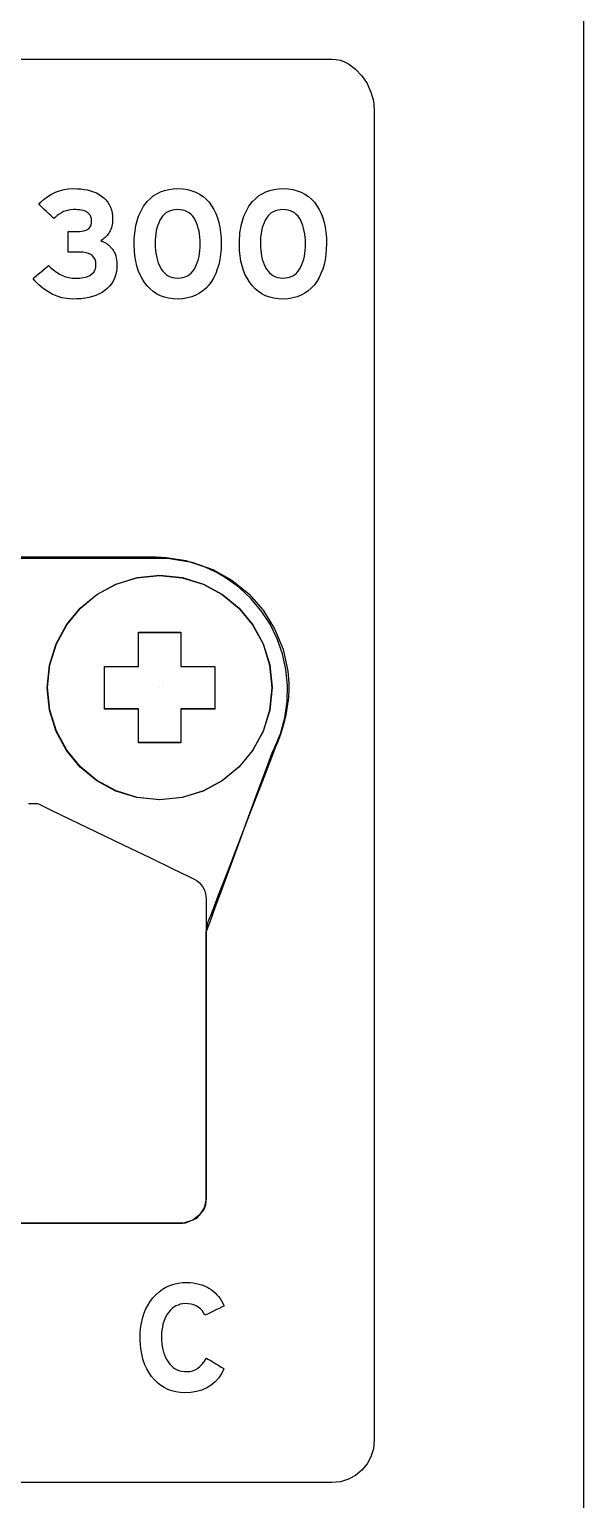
# Model space of a CAD drawing. Extents: x 1 to 47.7, y 0.2 to 35.
# Drawn here: x 42.592 to 43.246, y 8.895 to 10.63 of the extents above; entities that cross this region are included whole.
import ezdxf

# ---------------------------------------------------------------- set-up
doc = ezdxf.new("R2010")
doc.units = 0
doc.header["$MEASUREMENT"] = 0
for name, color, linetype in [('7_1__EMPTY_IO_BOARD_POSITI', 7, 'CONTINUOUS'), ('7_2___8__INDEPENDENT_INPUT', 7, 'CONTINUOUS'), ('7_3___8__OPTOISO_INDEPENDE', 7, 'CONTINUOUS'), ('7_4___24__OPTOISO_INDEPEND', 7, 'CONTINUOUS'), ('7_5___8__INDEPENDENT_INPUT', 7, 'CONTINUOUS'), ('7_6____8__INDEPENDENT_INPU', 7, 'CONTINUOUS'), ('7_7____8__OPTOISO_INDEPEND', 7, 'CONTINUOUS'), ('7_8____8__OPTOISO_INDEPEND', 7, 'CONTINUOUS'), ('8_0_____DWG', 7, 'CONTINUOUS')]:
    doc.layers.add(name, color=color, linetype=linetype)

msp = doc.modelspace()

# ---------------------------------------------------------------- linework, layer by layer
at = {"layer": '7_1__EMPTY_IO_BOARD_POSITI'}
for points in [[(42.5713, 10.0059), (42.6028, 10.0059), (42.6377, 10.0059), (42.6725, 10.0059), (42.704, 10.0059), (42.7174, 10.0059), (42.7287, 10.0059), (42.7375, 10.0059), (42.7432, 10.0059), (42.7456, 10.0059), (42.7472, 10.0059), (42.7506, 10.0058), (42.7574, 10.0054), (42.7837, 10.001), (42.8084, 9.9923), (42.8309, 9.9796), (42.8508, 9.9635), (42.8678, 9.9443), (42.8814, 9.9224), (42.8913, 9.8982), (42.8969, 9.8723), (42.898, 9.8588), (42.8981, 9.8527), (42.8981, 9.8514), (42.8977, 9.841), (42.8947, 9.8208), (42.8923, 9.811), (42.891, 9.8069), (42.8909, 9.8065), (42.8895, 9.8014), (42.8884, 9.7977), (42.8884, 9.7977), (42.8876, 9.7958), (42.8855, 9.7903), (42.8822, 9.7818), (42.8779, 9.7705), (42.8727, 9.7571), (42.8668, 9.7418), (42.8535, 9.7076), (42.8261, 9.6367), (42.8146, 9.6069), (42.81, 9.595), (42.8064, 9.5856), (42.8039, 9.5792), (42.8028, 9.5763), (42.8027, 9.576), (42.8024, 9.5753), (42.8017, 9.5731), (42.8008, 9.5671), (42.8007, 9.5653), (42.8007, 9.5653), (42.8007, 9.5633), (42.8007, 9.5562), (42.8007, 9.5447), (42.8007, 9.5292), (42.8007, 9.5105), (42.8007, 9.4892), (42.8007, 9.4658), (42.8007, 9.3644), (42.8007, 9.3176), (42.8007, 9.2973), (42.8007, 9.2799), (42.8007, 9.2661), (42.8007, 9.2563), (42.8007, 9.2514), (42.8006, 9.2493), (42.7983, 9.2392), (42.7929, 9.2307), (42.7849, 9.2245), (42.7752, 9.2212), (42.7726, 9.2209), (42.7712, 9.2209), (42.7706, 9.2209), (42.7671, 9.2209), (42.7581, 9.2209), (42.7438, 9.2209), (42.7245, 9.2209), (42.7001, 9.2209), (42.671, 9.2209), (42.6372, 9.2209), (42.5989, 9.2209), (42.5563, 9.2209)], [(42.7207, 9.8777), (42.7207, 9.918), (42.7706, 9.918), (42.7706, 9.8777), (42.8108, 9.8777), (42.8108, 9.8277), (42.7706, 9.8277), (42.7706, 9.7878), (42.7207, 9.7878), (42.7207, 9.8277), (42.6806, 9.8277), (42.6806, 9.8777), (42.7207, 9.8777)]]:
    msp.add_lwpolyline(points, dxfattribs=at)
msp.add_lwpolyline([(42.8781, 9.8529), (42.8754, 9.8262), (42.8677, 9.8013), (42.8555, 9.7788), (42.8393, 9.7592), (42.8197, 9.743), (42.7972, 9.7308), (42.7724, 9.7231), (42.7457, 9.7204), (42.719, 9.7231), (42.6941, 9.7308), (42.6716, 9.743), (42.652, 9.7592), (42.6358, 9.7788), (42.6236, 9.8013), (42.6159, 9.8262), (42.6132, 9.8529), (42.6159, 9.8796), (42.6236, 9.9045), (42.6358, 9.927), (42.652, 9.9466), (42.6716, 9.9627), (42.6941, 9.975), (42.719, 9.9827), (42.7457, 9.9854), (42.7724, 9.9827), (42.7972, 9.975), (42.8197, 9.9627), (42.8393, 9.9466), (42.8555, 9.927), (42.8677, 9.9045), (42.8754, 9.8796)], close=True, dxfattribs=at)
at = {"layer": '7_2___8__INDEPENDENT_INPUT'}
for points in [[(42.5752, 9.221), (42.6047, 9.221), (42.632, 9.221), (42.6571, 9.221), (42.6798, 9.221), (42.7001, 9.221), (42.7179, 9.221), (42.7332, 9.221), (42.746, 9.221), (42.7562, 9.221), (42.7637, 9.221), (42.7684, 9.221), (42.7709, 9.221), (42.7728, 9.221), (42.7765, 9.2215), (42.7896, 9.2269), (42.7981, 9.2369), (42.8001, 9.2431), (42.8005, 9.2464), (42.8005, 9.2506), (42.8005, 9.2562), (42.8005, 9.2641), (42.8005, 9.2859), (42.8005, 9.3143), (42.8005, 9.3473), (42.8005, 9.4204), (42.8005, 9.4567), (42.8005, 9.4905), (42.8005, 9.5199), (42.8005, 9.5432), (42.8005, 9.5519), (42.8005, 9.5585), (42.8005, 9.5626), (42.8005, 9.564), (42.8008, 9.5649), (42.8018, 9.5677), (42.8056, 9.5779), (42.8113, 9.5935), (42.8186, 9.6133), (42.8359, 9.6603), (42.8539, 9.7092), (42.8621, 9.7314), (42.8691, 9.7504), (42.8744, 9.7651), (42.8778, 9.7741), (42.8785, 9.7761), (42.8786, 9.7765), (42.8805, 9.7801), (42.8882, 9.7985), (42.8934, 9.8174), (42.8962, 9.8364), (42.8966, 9.8555), (42.8948, 9.8744), (42.8907, 9.8928), (42.8844, 9.9107), (42.8761, 9.9277), (42.8657, 9.9436), (42.8533, 9.9583), (42.8391, 9.9715), (42.823, 9.983), (42.8143, 9.9881), (42.8117, 9.9895), (42.8104, 9.9901), (42.7995, 9.995), (42.777, 10.0024), (42.7536, 10.0063), (42.7417, 10.0069), (42.7378, 10.007), (42.7296, 10.007), (42.7151, 10.007), (42.6957, 10.007), (42.6726, 10.007), (42.6473, 10.007), (42.5947, 10.007), (42.5701, 10.007)], [(42.7209, 9.878), (42.7209, 9.9183), (42.7709, 9.9183), (42.7709, 9.878), (42.811, 9.878), (42.811, 9.8281), (42.7709, 9.8281), (42.7709, 9.7881), (42.7209, 9.7881), (42.7209, 9.8281), (42.6808, 9.8281), (42.6808, 9.878), (42.7209, 9.878)], [(42.5912, 9.7162), (42.593, 9.7162), (42.5951, 9.7162), (42.5972, 9.7162), (42.5992, 9.7162), (42.6008, 9.7162), (42.6017, 9.7162), (42.6037, 9.7153), (42.6171, 9.7088), (42.6405, 9.6975), (42.6702, 9.6832), (42.7027, 9.6675), (42.7342, 9.6523), (42.7612, 9.6392), (42.7801, 9.6301), (42.7872, 9.6267), (42.7899, 9.6249), (42.7923, 9.6229), (42.7945, 9.6206), (42.7964, 9.6181), (42.798, 9.6155), (42.7992, 9.6127), (42.8, 9.6097), (42.8004, 9.6066), (42.8005, 9.6046), (42.8005, 9.6016), (42.8005, 9.5965), (42.8005, 9.5899), (42.8005, 9.5827), (42.8005, 9.5757), (42.8005, 9.5697), (42.8005, 9.5656), (42.8005, 9.564)], [(42.6018, 9.221), (42.6013, 9.221), (42.6001, 9.221), (42.5983, 9.221), (42.5962, 9.221), (42.594, 9.221), (42.592, 9.221)]]:
    msp.add_lwpolyline(points, dxfattribs=at)
msp.add_lwpolyline([(42.8784, 9.853), (42.8757, 9.8263), (42.868, 9.8015), (42.8557, 9.779), (42.8396, 9.7593), (42.82, 9.7432), (42.7975, 9.731), (42.7726, 9.7232), (42.7459, 9.7205), (42.7192, 9.7232), (42.6943, 9.731), (42.6718, 9.7432), (42.6522, 9.7593), (42.6361, 9.779), (42.6239, 9.8015), (42.6161, 9.8263), (42.6134, 9.853), (42.6161, 9.8797), (42.6239, 9.9046), (42.6361, 9.9271), (42.6522, 9.9467), (42.6718, 9.9629), (42.6943, 9.9751), (42.7192, 9.9828), (42.7459, 9.9855), (42.7726, 9.9828), (42.7975, 9.9751), (42.82, 9.9629), (42.8396, 9.9467), (42.8557, 9.9271), (42.868, 9.9046), (42.8757, 9.8797)], close=True, dxfattribs=at)
at = {"layer": '7_3___8__OPTOISO_INDEPENDE'}
for points in [[(42.5752, 9.221), (42.6047, 9.221), (42.632, 9.221), (42.6571, 9.221), (42.6798, 9.221), (42.7001, 9.221), (42.7179, 9.221), (42.7332, 9.221), (42.746, 9.221), (42.7562, 9.221), (42.7637, 9.221), (42.7684, 9.221), (42.7709, 9.221), (42.7728, 9.221), (42.7765, 9.2215), (42.7896, 9.2269), (42.7981, 9.2369), (42.8001, 9.2431), (42.8005, 9.2464), (42.8005, 9.2506), (42.8005, 9.2562), (42.8005, 9.2641), (42.8005, 9.2859), (42.8005, 9.3143), (42.8005, 9.3473), (42.8005, 9.4204), (42.8005, 9.4567), (42.8005, 9.4905), (42.8005, 9.5199), (42.8005, 9.5432), (42.8005, 9.5519), (42.8005, 9.5585), (42.8005, 9.5626), (42.8005, 9.564), (42.8008, 9.5649), (42.8018, 9.5677), (42.8056, 9.5779), (42.8113, 9.5935), (42.8186, 9.6133), (42.8359, 9.6603), (42.8539, 9.7092), (42.8621, 9.7314), (42.8691, 9.7504), (42.8744, 9.7651), (42.8778, 9.7741), (42.8785, 9.7761), (42.8786, 9.7765), (42.8805, 9.7801), (42.8882, 9.7985), (42.8934, 9.8174), (42.8962, 9.8364), (42.8966, 9.8555), (42.8948, 9.8744), (42.8907, 9.8928), (42.8844, 9.9107), (42.8761, 9.9277), (42.8657, 9.9436), (42.8533, 9.9583), (42.8391, 9.9715), (42.823, 9.983), (42.8143, 9.9881), (42.8117, 9.9895), (42.8104, 9.9901), (42.7995, 9.995), (42.777, 10.0024), (42.7536, 10.0063), (42.7417, 10.0069), (42.7378, 10.007), (42.7296, 10.007), (42.7151, 10.007), (42.6957, 10.007), (42.6726, 10.007), (42.6473, 10.007), (42.5947, 10.007), (42.5701, 10.007)], [(42.7209, 9.878), (42.7209, 9.9183), (42.7709, 9.9183), (42.7709, 9.878), (42.811, 9.878), (42.811, 9.8281), (42.7709, 9.8281), (42.7709, 9.7881), (42.7209, 9.7881), (42.7209, 9.8281), (42.6808, 9.8281), (42.6808, 9.878), (42.7209, 9.878)], [(42.75, 9.859), (42.75, 9.859)], [(42.5912, 9.7162), (42.593, 9.7162), (42.5951, 9.7162), (42.5972, 9.7162), (42.5992, 9.7162), (42.6008, 9.7162), (42.6017, 9.7162), (42.6037, 9.7153), (42.6171, 9.7088), (42.6405, 9.6975), (42.6702, 9.6832), (42.7027, 9.6675), (42.7342, 9.6523), (42.7612, 9.6392), (42.7801, 9.6301), (42.7872, 9.6267), (42.7899, 9.6249), (42.7923, 9.6229), (42.7945, 9.6206), (42.7964, 9.6181), (42.798, 9.6155), (42.7992, 9.6127), (42.8, 9.6097), (42.8004, 9.6066), (42.8005, 9.6046), (42.8005, 9.6016), (42.8005, 9.5965), (42.8005, 9.5899), (42.8005, 9.5827), (42.8005, 9.5757), (42.8005, 9.5697), (42.8005, 9.5656), (42.8005, 9.564)], [(42.6018, 9.221), (42.6013, 9.221), (42.6001, 9.221), (42.5983, 9.221), (42.5962, 9.221), (42.594, 9.221), (42.592, 9.221)]]:
    msp.add_lwpolyline(points, dxfattribs=at)
msp.add_lwpolyline([(42.8784, 9.853), (42.8757, 9.8263), (42.868, 9.8015), (42.8557, 9.779), (42.8396, 9.7593), (42.82, 9.7432), (42.7975, 9.731), (42.7726, 9.7232), (42.7459, 9.7205), (42.7192, 9.7232), (42.6943, 9.731), (42.6718, 9.7432), (42.6522, 9.7593), (42.6361, 9.779), (42.6239, 9.8015), (42.6161, 9.8263), (42.6134, 9.853), (42.6161, 9.8797), (42.6239, 9.9046), (42.6361, 9.9271), (42.6522, 9.9467), (42.6718, 9.9629), (42.6943, 9.9751), (42.7192, 9.9828), (42.7459, 9.9855), (42.7726, 9.9828), (42.7975, 9.9751), (42.82, 9.9629), (42.8396, 9.9467), (42.8557, 9.9271), (42.868, 9.9046), (42.8757, 9.8797)], close=True, dxfattribs=at)
at = {"layer": '7_4___24__OPTOISO_INDEPEND'}
for points in [[(42.5752, 9.221), (42.6047, 9.221), (42.632, 9.221), (42.6571, 9.221), (42.6798, 9.221), (42.7001, 9.221), (42.7179, 9.221), (42.7332, 9.221), (42.746, 9.221), (42.7562, 9.221), (42.7637, 9.221), (42.7684, 9.221), (42.7709, 9.221), (42.7728, 9.221), (42.7765, 9.2215), (42.7896, 9.2269), (42.7981, 9.2369), (42.8001, 9.2431), (42.8005, 9.2464), (42.8005, 9.2506), (42.8005, 9.2562), (42.8005, 9.2641), (42.8005, 9.2859), (42.8005, 9.3143), (42.8005, 9.3473), (42.8005, 9.4204), (42.8005, 9.4567), (42.8005, 9.4905), (42.8005, 9.5199), (42.8005, 9.5432), (42.8005, 9.5519), (42.8005, 9.5585), (42.8005, 9.5626), (42.8005, 9.564), (42.8008, 9.5649), (42.8018, 9.5677), (42.8056, 9.5779), (42.8113, 9.5935), (42.8186, 9.6133), (42.8359, 9.6603), (42.8539, 9.7092), (42.8621, 9.7314), (42.8691, 9.7504), (42.8744, 9.7651), (42.8778, 9.7741), (42.8785, 9.7761), (42.8786, 9.7765), (42.8805, 9.7801), (42.8882, 9.7985), (42.8934, 9.8174), (42.8962, 9.8364), (42.8966, 9.8555), (42.8948, 9.8744), (42.8907, 9.8928), (42.8844, 9.9107), (42.8761, 9.9277), (42.8657, 9.9436), (42.8533, 9.9583), (42.8391, 9.9715), (42.823, 9.983), (42.8143, 9.9881), (42.8117, 9.9895), (42.8104, 9.9901), (42.7995, 9.995), (42.777, 10.0024), (42.7536, 10.0063), (42.7417, 10.0069), (42.7378, 10.007), (42.7296, 10.007), (42.7151, 10.007), (42.6957, 10.007), (42.6726, 10.007), (42.6473, 10.007), (42.5947, 10.007), (42.5701, 10.007)], [(42.7209, 9.878), (42.7209, 9.9183), (42.7709, 9.9183), (42.7709, 9.878), (42.811, 9.878), (42.811, 9.8281), (42.7709, 9.8281), (42.7709, 9.7881), (42.7209, 9.7881), (42.7209, 9.8281), (42.6808, 9.8281), (42.6808, 9.878), (42.7209, 9.878)], [(42.75, 9.8569), (42.75, 9.8569)], [(42.5912, 9.7162), (42.593, 9.7162), (42.5951, 9.7162), (42.5972, 9.7162), (42.5992, 9.7162), (42.6008, 9.7162), (42.6017, 9.7162), (42.6037, 9.7153), (42.6171, 9.7088), (42.6405, 9.6975), (42.6702, 9.6832), (42.7027, 9.6675), (42.7342, 9.6523), (42.7612, 9.6392), (42.7801, 9.6301), (42.7872, 9.6267), (42.7899, 9.6249), (42.7923, 9.6229), (42.7945, 9.6206), (42.7964, 9.6181), (42.798, 9.6155), (42.7992, 9.6127), (42.8, 9.6097), (42.8004, 9.6066), (42.8005, 9.6046), (42.8005, 9.6016), (42.8005, 9.5965), (42.8005, 9.5899), (42.8005, 9.5827), (42.8005, 9.5757), (42.8005, 9.5697), (42.8005, 9.5656), (42.8005, 9.564)], [(42.6018, 9.221), (42.6013, 9.221), (42.6001, 9.221), (42.5983, 9.221), (42.5962, 9.221), (42.594, 9.221), (42.592, 9.221)]]:
    msp.add_lwpolyline(points, dxfattribs=at)
msp.add_lwpolyline([(42.8784, 9.853), (42.8757, 9.8263), (42.868, 9.8015), (42.8557, 9.779), (42.8396, 9.7593), (42.82, 9.7432), (42.7975, 9.731), (42.7726, 9.7232), (42.7459, 9.7205), (42.7192, 9.7232), (42.6943, 9.731), (42.6718, 9.7432), (42.6522, 9.7593), (42.6361, 9.779), (42.6239, 9.8015), (42.6161, 9.8263), (42.6134, 9.853), (42.6161, 9.8797), (42.6239, 9.9046), (42.6361, 9.9271), (42.6522, 9.9467), (42.6718, 9.9629), (42.6943, 9.9751), (42.7192, 9.9828), (42.7459, 9.9855), (42.7726, 9.9828), (42.7975, 9.9751), (42.82, 9.9629), (42.8396, 9.9467), (42.8557, 9.9271), (42.868, 9.9046), (42.8757, 9.8797)], close=True, dxfattribs=at)
at = {"layer": '7_5___8__INDEPENDENT_INPUT'}
for points in [[(42.5752, 9.221), (42.6047, 9.221), (42.632, 9.221), (42.6571, 9.221), (42.6798, 9.221), (42.7001, 9.221), (42.7179, 9.221), (42.7332, 9.221), (42.746, 9.221), (42.7562, 9.221), (42.7637, 9.221), (42.7684, 9.221), (42.7709, 9.221), (42.7728, 9.221), (42.7765, 9.2215), (42.7896, 9.2269), (42.7981, 9.2369), (42.8001, 9.2431), (42.8005, 9.2464), (42.8005, 9.2506), (42.8005, 9.2562), (42.8005, 9.2641), (42.8005, 9.2859), (42.8005, 9.3143), (42.8005, 9.3473), (42.8005, 9.4204), (42.8005, 9.4567), (42.8005, 9.4905), (42.8005, 9.5199), (42.8005, 9.5432), (42.8005, 9.5519), (42.8005, 9.5585), (42.8005, 9.5626), (42.8005, 9.564), (42.8008, 9.5649), (42.8018, 9.5677), (42.8056, 9.5779), (42.8113, 9.5935), (42.8186, 9.6133), (42.8359, 9.6603), (42.8539, 9.7092), (42.8621, 9.7314), (42.8691, 9.7504), (42.8744, 9.7651), (42.8778, 9.7741), (42.8785, 9.7761), (42.8786, 9.7765), (42.8805, 9.7801), (42.8882, 9.7985), (42.8934, 9.8174), (42.8962, 9.8364), (42.8966, 9.8555), (42.8948, 9.8744), (42.8907, 9.8928), (42.8844, 9.9107), (42.8761, 9.9277), (42.8657, 9.9436), (42.8533, 9.9583), (42.8391, 9.9715), (42.823, 9.983), (42.8143, 9.9881), (42.8117, 9.9895), (42.8104, 9.9901), (42.7995, 9.995), (42.777, 10.0024), (42.7536, 10.0063), (42.7417, 10.0069), (42.7378, 10.007), (42.7296, 10.007), (42.7151, 10.007), (42.6957, 10.007), (42.6726, 10.007), (42.6473, 10.007), (42.5947, 10.007), (42.5701, 10.007)], [(42.7209, 9.878), (42.7209, 9.9183), (42.7709, 9.9183), (42.7709, 9.878), (42.811, 9.878), (42.811, 9.8281), (42.7709, 9.8281), (42.7709, 9.7881), (42.7209, 9.7881), (42.7209, 9.8281), (42.6808, 9.8281), (42.6808, 9.878), (42.7209, 9.878)], [(42.75, 9.8569), (42.75, 9.8569)], [(42.5912, 9.7162), (42.593, 9.7162), (42.5951, 9.7162), (42.5972, 9.7162), (42.5992, 9.7162), (42.6008, 9.7162), (42.6017, 9.7162), (42.6037, 9.7153), (42.6171, 9.7088), (42.6405, 9.6975), (42.6702, 9.6832), (42.7027, 9.6675), (42.7342, 9.6523), (42.7612, 9.6392), (42.7801, 9.6301), (42.7872, 9.6267), (42.7899, 9.6249), (42.7923, 9.6229), (42.7945, 9.6206), (42.7964, 9.6181), (42.798, 9.6155), (42.7992, 9.6127), (42.8, 9.6097), (42.8004, 9.6066), (42.8005, 9.6046), (42.8005, 9.6016), (42.8005, 9.5965), (42.8005, 9.5899), (42.8005, 9.5827), (42.8005, 9.5757), (42.8005, 9.5697), (42.8005, 9.5656), (42.8005, 9.564)], [(42.6018, 9.221), (42.6013, 9.221), (42.6001, 9.221), (42.5983, 9.221), (42.5962, 9.221), (42.594, 9.221), (42.592, 9.221)]]:
    msp.add_lwpolyline(points, dxfattribs=at)
msp.add_lwpolyline([(42.8784, 9.853), (42.8757, 9.8263), (42.868, 9.8015), (42.8557, 9.779), (42.8396, 9.7593), (42.82, 9.7432), (42.7975, 9.731), (42.7726, 9.7232), (42.7459, 9.7205), (42.7192, 9.7232), (42.6943, 9.731), (42.6718, 9.7432), (42.6522, 9.7593), (42.6361, 9.779), (42.6239, 9.8015), (42.6161, 9.8263), (42.6134, 9.853), (42.6161, 9.8797), (42.6239, 9.9046), (42.6361, 9.9271), (42.6522, 9.9467), (42.6718, 9.9629), (42.6943, 9.9751), (42.7192, 9.9828), (42.7459, 9.9855), (42.7726, 9.9828), (42.7975, 9.9751), (42.82, 9.9629), (42.8396, 9.9467), (42.8557, 9.9271), (42.868, 9.9046), (42.8757, 9.8797)], close=True, dxfattribs=at)
at = {"layer": '7_6____8__INDEPENDENT_INPU'}
for points in [[(42.5752, 9.221), (42.6047, 9.221), (42.632, 9.221), (42.6571, 9.221), (42.6798, 9.221), (42.7001, 9.221), (42.7179, 9.221), (42.7332, 9.221), (42.746, 9.221), (42.7562, 9.221), (42.7637, 9.221), (42.7684, 9.221), (42.7709, 9.221), (42.7728, 9.221), (42.7765, 9.2215), (42.7896, 9.2269), (42.7981, 9.2369), (42.8001, 9.2431), (42.8005, 9.2464), (42.8005, 9.2506), (42.8005, 9.2562), (42.8005, 9.2641), (42.8005, 9.2859), (42.8005, 9.3143), (42.8005, 9.3473), (42.8005, 9.4204), (42.8005, 9.4567), (42.8005, 9.4905), (42.8005, 9.5199), (42.8005, 9.5432), (42.8005, 9.5519), (42.8005, 9.5585), (42.8005, 9.5626), (42.8005, 9.564), (42.8008, 9.5649), (42.8018, 9.5677), (42.8056, 9.5779), (42.8113, 9.5935), (42.8186, 9.6133), (42.8359, 9.6603), (42.8539, 9.7092), (42.8621, 9.7314), (42.8691, 9.7504), (42.8744, 9.7651), (42.8778, 9.7741), (42.8785, 9.7761), (42.8786, 9.7765), (42.8805, 9.7801), (42.8882, 9.7985), (42.8934, 9.8174), (42.8962, 9.8364), (42.8966, 9.8555), (42.8948, 9.8744), (42.8907, 9.8928), (42.8844, 9.9107), (42.8761, 9.9277), (42.8657, 9.9436), (42.8533, 9.9583), (42.8391, 9.9715), (42.823, 9.983), (42.8143, 9.9881), (42.8117, 9.9895), (42.8104, 9.9901), (42.7995, 9.995), (42.777, 10.0024), (42.7536, 10.0063), (42.7417, 10.0069), (42.7378, 10.007), (42.7296, 10.007), (42.7151, 10.007), (42.6957, 10.007), (42.6726, 10.007), (42.6473, 10.007), (42.5947, 10.007), (42.5701, 10.007)], [(42.7209, 9.878), (42.7209, 9.9183), (42.7709, 9.9183), (42.7709, 9.878), (42.811, 9.878), (42.811, 9.8281), (42.7709, 9.8281), (42.7709, 9.7881), (42.7209, 9.7881), (42.7209, 9.8281), (42.6808, 9.8281), (42.6808, 9.878), (42.7209, 9.878)], [(42.75, 9.8569), (42.75, 9.8569)], [(42.5912, 9.7162), (42.593, 9.7162), (42.5951, 9.7162), (42.5972, 9.7162), (42.5992, 9.7162), (42.6008, 9.7162), (42.6017, 9.7162), (42.6037, 9.7153), (42.6171, 9.7088), (42.6405, 9.6975), (42.6702, 9.6832), (42.7027, 9.6675), (42.7342, 9.6523), (42.7612, 9.6392), (42.7801, 9.6301), (42.7872, 9.6267), (42.7899, 9.6249), (42.7923, 9.6229), (42.7945, 9.6206), (42.7964, 9.6181), (42.798, 9.6155), (42.7992, 9.6127), (42.8, 9.6097), (42.8004, 9.6066), (42.8005, 9.6046), (42.8005, 9.6016), (42.8005, 9.5965), (42.8005, 9.5899), (42.8005, 9.5827), (42.8005, 9.5757), (42.8005, 9.5697), (42.8005, 9.5656), (42.8005, 9.564)], [(42.6018, 9.221), (42.6013, 9.221), (42.6001, 9.221), (42.5983, 9.221), (42.5962, 9.221), (42.594, 9.221), (42.592, 9.221)]]:
    msp.add_lwpolyline(points, dxfattribs=at)
msp.add_lwpolyline([(42.8784, 9.853), (42.8757, 9.8263), (42.868, 9.8015), (42.8557, 9.779), (42.8396, 9.7593), (42.82, 9.7432), (42.7975, 9.731), (42.7726, 9.7232), (42.7459, 9.7205), (42.7192, 9.7232), (42.6943, 9.731), (42.6718, 9.7432), (42.6522, 9.7593), (42.6361, 9.779), (42.6239, 9.8015), (42.6161, 9.8263), (42.6134, 9.853), (42.6161, 9.8797), (42.6239, 9.9046), (42.6361, 9.9271), (42.6522, 9.9467), (42.6718, 9.9629), (42.6943, 9.9751), (42.7192, 9.9828), (42.7459, 9.9855), (42.7726, 9.9828), (42.7975, 9.9751), (42.82, 9.9629), (42.8396, 9.9467), (42.8557, 9.9271), (42.868, 9.9046), (42.8757, 9.8797)], close=True, dxfattribs=at)
at = {"layer": '7_7____8__OPTOISO_INDEPEND'}
for points in [[(42.5752, 9.221), (42.6047, 9.221), (42.632, 9.221), (42.6571, 9.221), (42.6798, 9.221), (42.7001, 9.221), (42.7179, 9.221), (42.7332, 9.221), (42.746, 9.221), (42.7562, 9.221), (42.7637, 9.221), (42.7684, 9.221), (42.7709, 9.221), (42.7728, 9.221), (42.7765, 9.2215), (42.7896, 9.2269), (42.7981, 9.2369), (42.8001, 9.2431), (42.8005, 9.2464), (42.8005, 9.2506), (42.8005, 9.2562), (42.8005, 9.2641), (42.8005, 9.2859), (42.8005, 9.3143), (42.8005, 9.3473), (42.8005, 9.4204), (42.8005, 9.4567), (42.8005, 9.4905), (42.8005, 9.5199), (42.8005, 9.5432), (42.8005, 9.5519), (42.8005, 9.5585), (42.8005, 9.5626), (42.8005, 9.564), (42.8008, 9.5649), (42.8018, 9.5677), (42.8056, 9.5779), (42.8113, 9.5935), (42.8186, 9.6133), (42.8359, 9.6603), (42.8539, 9.7092), (42.8621, 9.7314), (42.8691, 9.7504), (42.8744, 9.7651), (42.8778, 9.7741), (42.8785, 9.7761), (42.8786, 9.7765), (42.8805, 9.7801), (42.8882, 9.7985), (42.8934, 9.8174), (42.8962, 9.8364), (42.8966, 9.8555), (42.8948, 9.8744), (42.8907, 9.8928), (42.8844, 9.9107), (42.8761, 9.9277), (42.8657, 9.9436), (42.8533, 9.9583), (42.8391, 9.9715), (42.823, 9.983), (42.8143, 9.9881), (42.8117, 9.9895), (42.8104, 9.9901), (42.7995, 9.995), (42.777, 10.0024), (42.7536, 10.0063), (42.7417, 10.0069), (42.7378, 10.007), (42.7296, 10.007), (42.7151, 10.007), (42.6957, 10.007), (42.6726, 10.007), (42.6473, 10.007), (42.5947, 10.007), (42.5701, 10.007)], [(42.7209, 9.878), (42.7209, 9.9183), (42.7709, 9.9183), (42.7709, 9.878), (42.811, 9.878), (42.811, 9.8281), (42.7709, 9.8281), (42.7709, 9.7881), (42.7209, 9.7881), (42.7209, 9.8281), (42.6808, 9.8281), (42.6808, 9.878), (42.7209, 9.878)], [(42.75, 9.8569), (42.75, 9.8569)], [(42.5912, 9.7162), (42.593, 9.7162), (42.5951, 9.7162), (42.5972, 9.7162), (42.5992, 9.7162), (42.6008, 9.7162), (42.6017, 9.7162), (42.6037, 9.7153), (42.6171, 9.7088), (42.6405, 9.6975), (42.6702, 9.6832), (42.7027, 9.6675), (42.7342, 9.6523), (42.7612, 9.6392), (42.7801, 9.6301), (42.7872, 9.6267), (42.7899, 9.6249), (42.7923, 9.6229), (42.7945, 9.6206), (42.7964, 9.6181), (42.798, 9.6155), (42.7992, 9.6127), (42.8, 9.6097), (42.8004, 9.6066), (42.8005, 9.6046), (42.8005, 9.6016), (42.8005, 9.5965), (42.8005, 9.5899), (42.8005, 9.5827), (42.8005, 9.5757), (42.8005, 9.5697), (42.8005, 9.5656), (42.8005, 9.564)], [(42.6018, 9.221), (42.6013, 9.221), (42.6001, 9.221), (42.5983, 9.221), (42.5962, 9.221), (42.594, 9.221), (42.592, 9.221)]]:
    msp.add_lwpolyline(points, dxfattribs=at)
msp.add_lwpolyline([(42.8784, 9.853), (42.8757, 9.8263), (42.868, 9.8015), (42.8557, 9.779), (42.8396, 9.7593), (42.82, 9.7432), (42.7975, 9.731), (42.7726, 9.7232), (42.7459, 9.7205), (42.7192, 9.7232), (42.6943, 9.731), (42.6718, 9.7432), (42.6522, 9.7593), (42.6361, 9.779), (42.6239, 9.8015), (42.6161, 9.8263), (42.6134, 9.853), (42.6161, 9.8797), (42.6239, 9.9046), (42.6361, 9.9271), (42.6522, 9.9467), (42.6718, 9.9629), (42.6943, 9.9751), (42.7192, 9.9828), (42.7459, 9.9855), (42.7726, 9.9828), (42.7975, 9.9751), (42.82, 9.9629), (42.8396, 9.9467), (42.8557, 9.9271), (42.868, 9.9046), (42.8757, 9.8797)], close=True, dxfattribs=at)
at = {"layer": '7_8____8__OPTOISO_INDEPEND'}
for points in [[(42.5752, 9.221), (42.6047, 9.221), (42.632, 9.221), (42.6571, 9.221), (42.6798, 9.221), (42.7001, 9.221), (42.7179, 9.221), (42.7332, 9.221), (42.746, 9.221), (42.7562, 9.221), (42.7637, 9.221), (42.7684, 9.221), (42.7709, 9.221), (42.7728, 9.221), (42.7765, 9.2215), (42.7896, 9.2269), (42.7981, 9.2369), (42.8001, 9.2431), (42.8005, 9.2464), (42.8005, 9.2506), (42.8005, 9.2562), (42.8005, 9.2641), (42.8005, 9.2859), (42.8005, 9.3143), (42.8005, 9.3473), (42.8005, 9.4204), (42.8005, 9.4567), (42.8005, 9.4905), (42.8005, 9.5199), (42.8005, 9.5432), (42.8005, 9.5519), (42.8005, 9.5585), (42.8005, 9.5626), (42.8005, 9.564), (42.8008, 9.5649), (42.8018, 9.5677), (42.8056, 9.5779), (42.8113, 9.5935), (42.8186, 9.6133), (42.8359, 9.6603), (42.8539, 9.7092), (42.8621, 9.7314), (42.8691, 9.7504), (42.8744, 9.7651), (42.8778, 9.7741), (42.8785, 9.7761), (42.8786, 9.7765), (42.8805, 9.7801), (42.8882, 9.7985), (42.8934, 9.8174), (42.8962, 9.8364), (42.8966, 9.8555), (42.8948, 9.8744), (42.8907, 9.8928), (42.8844, 9.9107), (42.8761, 9.9277), (42.8657, 9.9436), (42.8533, 9.9583), (42.8391, 9.9715), (42.823, 9.983), (42.8143, 9.9881), (42.8117, 9.9895), (42.8104, 9.9901), (42.7995, 9.995), (42.777, 10.0024), (42.7536, 10.0063), (42.7417, 10.0069), (42.7378, 10.007), (42.7296, 10.007), (42.7151, 10.007), (42.6957, 10.007), (42.6726, 10.007), (42.6473, 10.007), (42.5947, 10.007), (42.5701, 10.007)], [(42.7209, 9.878), (42.7209, 9.9183), (42.7709, 9.9183), (42.7709, 9.878), (42.811, 9.878), (42.811, 9.8281), (42.7709, 9.8281), (42.7709, 9.7881), (42.7209, 9.7881), (42.7209, 9.8281), (42.6808, 9.8281), (42.6808, 9.878), (42.7209, 9.878)], [(42.75, 9.8569), (42.75, 9.8569)], [(42.5912, 9.7162), (42.593, 9.7162), (42.5951, 9.7162), (42.5972, 9.7162), (42.5992, 9.7162), (42.6008, 9.7162), (42.6017, 9.7162), (42.6037, 9.7153), (42.6171, 9.7088), (42.6405, 9.6975), (42.6702, 9.6832), (42.7027, 9.6675), (42.7342, 9.6523), (42.7612, 9.6392), (42.7801, 9.6301), (42.7872, 9.6267), (42.7899, 9.6249), (42.7923, 9.6229), (42.7945, 9.6206), (42.7964, 9.6181), (42.798, 9.6155), (42.7992, 9.6127), (42.8, 9.6097), (42.8004, 9.6066), (42.8005, 9.6046), (42.8005, 9.6016), (42.8005, 9.5965), (42.8005, 9.5899), (42.8005, 9.5827), (42.8005, 9.5757), (42.8005, 9.5697), (42.8005, 9.5656), (42.8005, 9.564)], [(42.6018, 9.221), (42.6013, 9.221), (42.6001, 9.221), (42.5983, 9.221), (42.5962, 9.221), (42.594, 9.221), (42.592, 9.221)]]:
    msp.add_lwpolyline(points, dxfattribs=at)
msp.add_lwpolyline([(42.8784, 9.853), (42.8757, 9.8263), (42.868, 9.8015), (42.8557, 9.779), (42.8396, 9.7593), (42.82, 9.7432), (42.7975, 9.731), (42.7726, 9.7232), (42.7459, 9.7205), (42.7192, 9.7232), (42.6943, 9.731), (42.6718, 9.7432), (42.6522, 9.7593), (42.6361, 9.779), (42.6239, 9.8015), (42.6161, 9.8263), (42.6134, 9.853), (42.6161, 9.8797), (42.6239, 9.9046), (42.6361, 9.9271), (42.6522, 9.9467), (42.6718, 9.9629), (42.6943, 9.9751), (42.7192, 9.9828), (42.7459, 9.9855), (42.7726, 9.9828), (42.7975, 9.9751), (42.82, 9.9629), (42.8396, 9.9467), (42.8557, 9.9271), (42.868, 9.9046), (42.8757, 9.8797)], close=True, dxfattribs=at)
at = {"layer": '8_0_____DWG'}
for points in [[(43.2459, 10.8852), (43.2459, 10.4966), (43.2459, 10.3033), (43.2459, 10.1111), (43.2459, 9.9205), (43.2459, 9.7317), (43.2459, 9.6381), (43.2459, 9.5452), (43.2459, 9.4529), (43.2459, 9.3614), (43.2459, 9.2706), (43.2459, 9.1806), (43.2459, 9.0914), (43.2459, 9.0032), (43.2459, 8.9159), (43.2459, 8.8296)], [(42.5697, 10.5947), (42.601, 10.5947), (42.631, 10.5947), (42.6598, 10.5947), (42.6873, 10.5947), (42.7134, 10.5947), (42.7383, 10.5947), (42.7619, 10.5947), (42.7841, 10.5947), (42.8049, 10.5947), (42.8244, 10.5947), (42.8426, 10.5947), (42.8593, 10.5947), (42.8747, 10.5947), (42.8886, 10.5947), (42.9012, 10.5947), (42.9123, 10.5947), (42.9219, 10.5947), (42.9301, 10.5947), (42.9369, 10.5947), (42.9422, 10.5947), (42.9459, 10.5947), (42.9482, 10.5947), (42.949, 10.5947), (42.9541, 10.5944), (42.959, 10.5933), (42.9638, 10.5916), (42.9684, 10.5893), (42.9769, 10.583), (42.9843, 10.5751), (42.9904, 10.5659), (42.995, 10.5558), (42.9979, 10.5453), (42.999, 10.5348), (42.999, 10.5345), (42.999, 10.5336), (42.999, 10.5303), (42.999, 10.5247), (42.999, 10.5171), (42.999, 10.5075), (42.999, 10.4959), (42.999, 10.4825), (42.999, 10.4673), (42.999, 10.4503), (42.999, 10.4317), (42.999, 10.4116), (42.999, 10.3899), (42.999, 10.3667), (42.999, 10.3422), (42.999, 10.3165), (42.999, 10.2894), (42.999, 10.2613), (42.999, 10.232), (42.999, 10.2018), (42.999, 10.1706), (42.999, 10.1386), (42.999, 10.1058), (42.999, 10.0722), (42.999, 10.038), (42.999, 9.968), (42.999, 9.8962), (42.999, 9.8233), (42.999, 9.7498), (42.999, 9.6763), (42.999, 9.6033), (42.999, 9.5316), (42.999, 9.4615), (42.999, 9.4273), (42.999, 9.3938), (42.999, 9.3609), (42.999, 9.3289), (42.999, 9.2977), (42.999, 9.2675), (42.999, 9.2382), (42.999, 9.2101), (42.999, 9.1831), (42.999, 9.1573), (42.999, 9.1328), (42.999, 9.1097), (42.999, 9.088), (42.999, 9.0678), (42.999, 9.0492), (42.999, 9.0322), (42.999, 9.017), (42.999, 9.0036), (42.999, 8.992), (42.999, 8.9824), (42.999, 8.9748), (42.999, 8.9693), (42.999, 8.9659), (42.999, 8.9651), (42.999, 8.9648), (42.999, 8.9648), (42.9979, 8.9547), (42.995, 8.9453), (42.9904, 8.9368), (42.9843, 8.9294), (42.9769, 8.9233), (42.9684, 8.9187), (42.959, 8.9158), (42.949, 8.9148), (42.9482, 8.9148), (42.9459, 8.9148), (42.9422, 8.9148), (42.9369, 8.9148), (42.9301, 8.9148), (42.9219, 8.9148), (42.9123, 8.9148), (42.9012, 8.9148), (42.8886, 8.9148), (42.8747, 8.9148), (42.8593, 8.9148), (42.8426, 8.9148), (42.8244, 8.9148), (42.8049, 8.9148), (42.7841, 8.9148), (42.7619, 8.9148), (42.7383, 8.9148), (42.7134, 8.9148), (42.6873, 8.9148), (42.6598, 8.9148), (42.631, 8.9148), (42.601, 8.9148), (42.5697, 8.9148)], [(42.7459, 9.8532), (42.7459, 9.8532)]]:
    msp.add_lwpolyline(points, dxfattribs=at)
for points in [[(42.6954, 10.3526), (42.6952, 10.3481), (42.6947, 10.3439), (42.6938, 10.3399), (42.6925, 10.3362), (42.6909, 10.3328), (42.689, 10.3296), (42.6867, 10.3267), (42.684, 10.324), (42.6811, 10.3216), (42.6778, 10.3194), (42.6743, 10.3175), (42.6706, 10.3159), (42.6666, 10.3145), (42.6623, 10.3134), (42.6578, 10.3125), (42.6531, 10.3119), (42.6481, 10.3116), (42.6425, 10.3115), (42.6364, 10.312), (42.6304, 10.3131), (42.6247, 10.3149), (42.6191, 10.3173), (42.6137, 10.3203), (42.6084, 10.3239), (42.6034, 10.3282), (42.5985, 10.3331), (42.5965, 10.3359), (42.5977, 10.3369), (42.5999, 10.3388), (42.6028, 10.3411), (42.6059, 10.3437), (42.609, 10.3463), (42.6117, 10.3486), (42.6137, 10.3503), (42.6147, 10.3511), (42.6171, 10.3489), (42.6204, 10.3459), (42.6239, 10.3433), (42.6274, 10.3411), (42.6311, 10.3393), (42.6348, 10.3379), (42.6386, 10.3369), (42.6425, 10.3363), (42.6465, 10.3362), (42.6514, 10.3363), (42.656, 10.3369), (42.6599, 10.3379), (42.6632, 10.3393), (42.6659, 10.3411), (42.668, 10.3434), (42.6695, 10.346), (42.6703, 10.349), (42.6705, 10.3524), (42.6703, 10.3555), (42.6695, 10.3582), (42.6683, 10.3605), (42.6667, 10.3625), (42.6646, 10.3641), (42.662, 10.3653), (42.659, 10.3662), (42.6556, 10.3667), (42.6525, 10.3668), (42.6518, 10.3668), (42.6503, 10.3668), (42.6482, 10.3668), (42.6458, 10.3668), (42.6433, 10.3668), (42.6411, 10.3668), (42.6393, 10.3668), (42.6382, 10.3668), (42.638, 10.3669), (42.638, 10.3684), (42.638, 10.3712), (42.638, 10.3749), (42.638, 10.379), (42.638, 10.3831), (42.638, 10.3868), (42.638, 10.3897), (42.638, 10.3913), (42.6382, 10.3914), (42.6391, 10.3914), (42.6407, 10.3914), (42.6427, 10.3914), (42.645, 10.3914), (42.6471, 10.3914), (42.649, 10.3914), (42.6505, 10.3914), (42.6511, 10.3914), (42.6535, 10.3915), (42.6563, 10.3919), (42.6588, 10.3927), (42.6608, 10.3938), (42.6625, 10.3952), (42.6638, 10.3969), (42.6648, 10.3989), (42.6653, 10.4013), (42.6655, 10.4041), (42.6655, 10.4054), (42.6653, 10.4065), (42.665, 10.4075), (42.6647, 10.4086), (42.6642, 10.4096), (42.6636, 10.4106), (42.6628, 10.4116), (42.662, 10.4125), (42.6611, 10.4134), (42.6599, 10.4142), (42.6586, 10.4149), (42.6571, 10.4155), (42.6554, 10.416), (42.6536, 10.4164), (42.6515, 10.4168), (42.6493, 10.417), (42.6469, 10.4171), (42.6442, 10.4172), (42.6411, 10.417), (42.6381, 10.4165), (42.6353, 10.4157), (42.6325, 10.4147), (42.6298, 10.4134), (42.6273, 10.4118), (42.6248, 10.41), (42.6224, 10.4079), (42.621, 10.4067), (42.6199, 10.4077), (42.6178, 10.4097), (42.6151, 10.4122), (42.6121, 10.415), (42.6092, 10.4178), (42.6065, 10.4203), (42.6045, 10.4222), (42.6034, 10.4233), (42.6056, 10.4258), (42.6095, 10.4295), (42.6137, 10.4327), (42.6182, 10.4354), (42.6228, 10.4376), (42.6278, 10.4394), (42.633, 10.4407), (42.6384, 10.4415), (42.6441, 10.4419), (42.6487, 10.4418), (42.6529, 10.4415), (42.6569, 10.441), (42.6607, 10.4403), (42.6643, 10.4393), (42.6678, 10.4381), (42.6711, 10.4367), (42.6743, 10.435), (42.6773, 10.4331), (42.68, 10.431), (42.6824, 10.4286), (42.6845, 10.426), (42.6863, 10.4232), (42.6878, 10.4201), (42.6889, 10.4168), (42.6897, 10.4133), (42.6902, 10.4096), (42.6903, 10.4059), (42.6902, 10.4036), (42.69, 10.4014), (42.6897, 10.3994), (42.6893, 10.3974), (42.6888, 10.3956), (42.6882, 10.3938), (42.6875, 10.3922), (42.6866, 10.3907), (42.6857, 10.3892), (42.6848, 10.3878), (42.6837, 10.3865), (42.6827, 10.3853), (42.6816, 10.3842), (42.6805, 10.3832), (42.6793, 10.3822), (42.6781, 10.3814), (42.6768, 10.3807), (42.6765, 10.3802), (42.6772, 10.38), (42.678, 10.3797), (42.6787, 10.3794), (42.6795, 10.379), (42.6802, 10.3787), (42.681, 10.3783), (42.6818, 10.3778), (42.6826, 10.3774), (42.6833, 10.3769), (42.684, 10.3764), (42.6847, 10.3758), (42.6854, 10.3752), (42.6861, 10.3746), (42.6868, 10.3739), (42.6875, 10.3732), (42.6882, 10.3725), (42.6888, 10.3717), (42.69, 10.3703), (42.6912, 10.3686), (42.6923, 10.3668), (42.6932, 10.3648), (42.6939, 10.3626), (42.6945, 10.3603), (42.695, 10.3579), (42.6953, 10.3553)], [(42.8185, 10.3771), (42.8182, 10.3704), (42.8176, 10.364), (42.8167, 10.3579), (42.8154, 10.3522), (42.8138, 10.3467), (42.8119, 10.3416), (42.8096, 10.3368), (42.8069, 10.3323), (42.8039, 10.3281), (42.8005, 10.3243), (42.7968, 10.3211), (42.7927, 10.3183), (42.7884, 10.316), (42.7836, 10.3141), (42.7786, 10.3128), (42.7732, 10.3119), (42.7675, 10.3115), (42.7618, 10.3118), (42.7564, 10.3125), (42.7513, 10.3138), (42.7466, 10.3155), (42.7422, 10.3177), (42.7382, 10.3203), (42.7344, 10.3235), (42.731, 10.3271), (42.7279, 10.3311), (42.7251, 10.3356), (42.7226, 10.3403), (42.7206, 10.3454), (42.7188, 10.3507), (42.7175, 10.3564), (42.7165, 10.3624), (42.7159, 10.3686), (42.7156, 10.3752), (42.7156, 10.3794), (42.7157, 10.3827), (42.716, 10.3859), (42.7163, 10.3891), (42.7167, 10.3922), (42.7172, 10.3952), (42.7178, 10.3982), (42.7185, 10.4011), (42.7193, 10.4039), (42.7201, 10.4066), (42.721, 10.4092), (42.722, 10.4118), (42.7231, 10.4142), (42.7242, 10.4166), (42.7255, 10.4188), (42.7269, 10.421), (42.7284, 10.4231), (42.731, 10.4265), (42.7345, 10.43), (42.7382, 10.4332), (42.7423, 10.4358), (42.7467, 10.438), (42.7515, 10.4397), (42.7565, 10.4409), (42.7619, 10.4416), (42.7676, 10.4419), (42.7734, 10.4415), (42.7787, 10.4407), (42.7838, 10.4394), (42.7885, 10.4377), (42.7929, 10.4354), (42.797, 10.4327), (42.8007, 10.4295), (42.8041, 10.4258), (42.8071, 10.4217), (42.8098, 10.4172), (42.8121, 10.4125), (42.814, 10.4074), (42.8156, 10.402), (42.8169, 10.3963), (42.8177, 10.3902), (42.8183, 10.3838)], [(42.9427, 10.3771), (42.9424, 10.3704), (42.9419, 10.364), (42.9409, 10.3579), (42.9397, 10.3522), (42.9381, 10.3467), (42.9361, 10.3416), (42.9338, 10.3368), (42.9311, 10.3323), (42.9281, 10.3281), (42.9247, 10.3243), (42.921, 10.3211), (42.917, 10.3183), (42.9126, 10.316), (42.9079, 10.3141), (42.9028, 10.3128), (42.8974, 10.3119), (42.8917, 10.3115), (42.886, 10.3118), (42.8806, 10.3125), (42.8756, 10.3138), (42.8708, 10.3155), (42.8664, 10.3177), (42.8624, 10.3203), (42.8586, 10.3235), (42.8552, 10.3271), (42.8521, 10.3311), (42.8493, 10.3356), (42.8468, 10.3403), (42.8448, 10.3454), (42.843, 10.3507), (42.8417, 10.3564), (42.8407, 10.3624), (42.8401, 10.3686), (42.8398, 10.3752), (42.8398, 10.3794), (42.84, 10.3827), (42.8402, 10.3859), (42.8405, 10.3891), (42.8409, 10.3922), (42.8414, 10.3952), (42.842, 10.3982), (42.8427, 10.4011), (42.8435, 10.4039), (42.8443, 10.4066), (42.8452, 10.4092), (42.8462, 10.4118), (42.8473, 10.4142), (42.8485, 10.4166), (42.8498, 10.4188), (42.8511, 10.421), (42.8526, 10.4231), (42.8552, 10.4265), (42.8587, 10.43), (42.8625, 10.4332), (42.8666, 10.4358), (42.871, 10.438), (42.8757, 10.4397), (42.8808, 10.4409), (42.8861, 10.4416), (42.8919, 10.4419), (42.8976, 10.4415), (42.903, 10.4407), (42.908, 10.4394), (42.9127, 10.4377), (42.9171, 10.4354), (42.9212, 10.4327), (42.9249, 10.4295), (42.9283, 10.4258), (42.9313, 10.4217), (42.934, 10.4172), (42.9363, 10.4125), (42.9382, 10.4074), (42.9398, 10.402), (42.9411, 10.3963), (42.942, 10.3902), (42.9425, 10.3838)], [(42.7936, 10.3767), (42.7935, 10.3808), (42.7933, 10.3846), (42.7928, 10.3883), (42.7922, 10.3918), (42.7914, 10.3952), (42.7905, 10.3984), (42.7893, 10.4014), (42.788, 10.4043), (42.7865, 10.4069), (42.7848, 10.4093), (42.7828, 10.4114), (42.7807, 10.4131), (42.7783, 10.4145), (42.7758, 10.4157), (42.773, 10.4165), (42.77, 10.417), (42.7668, 10.4172), (42.7637, 10.417), (42.7608, 10.4165), (42.758, 10.4157), (42.7555, 10.4146), (42.7532, 10.4132), (42.7511, 10.4114), (42.7492, 10.4094), (42.7475, 10.4071), (42.746, 10.4045), (42.7447, 10.4016), (42.7435, 10.3987), (42.7425, 10.3955), (42.7417, 10.3922), (42.7411, 10.3886), (42.7407, 10.385), (42.7405, 10.3811), (42.7404, 10.3771), (42.7405, 10.3731), (42.7408, 10.3693), (42.7412, 10.3656), (42.7419, 10.3621), (42.7427, 10.3588), (42.7437, 10.3556), (42.7448, 10.3525), (42.7462, 10.3496), (42.7477, 10.3469), (42.7494, 10.3444), (42.7513, 10.3423), (42.7534, 10.3404), (42.7557, 10.3389), (42.7582, 10.3377), (42.7609, 10.3369), (42.7638, 10.3364), (42.767, 10.3362), (42.7702, 10.3364), (42.7732, 10.3369), (42.7759, 10.3377), (42.7785, 10.3389), (42.7808, 10.3404), (42.783, 10.3422), (42.7849, 10.3443), (42.7867, 10.3467), (42.7882, 10.3495), (42.7894, 10.3523), (42.7905, 10.3553), (42.7915, 10.3585), (42.7922, 10.3618), (42.7928, 10.3653), (42.7933, 10.3689), (42.7935, 10.3727)], [(42.9178, 10.3767), (42.9177, 10.3808), (42.9175, 10.3846), (42.917, 10.3883), (42.9164, 10.3918), (42.9156, 10.3952), (42.9147, 10.3984), (42.9135, 10.4014), (42.9122, 10.4043), (42.9107, 10.4069), (42.909, 10.4093), (42.907, 10.4114), (42.9049, 10.4131), (42.9025, 10.4145), (42.9, 10.4157), (42.8972, 10.4165), (42.8942, 10.417), (42.891, 10.4172), (42.8879, 10.417), (42.885, 10.4165), (42.8823, 10.4157), (42.8797, 10.4146), (42.8774, 10.4132), (42.8753, 10.4114), (42.8734, 10.4094), (42.8717, 10.4071), (42.8702, 10.4045), (42.8689, 10.4016), (42.8677, 10.3987), (42.8667, 10.3955), (42.866, 10.3922), (42.8654, 10.3886), (42.8649, 10.385), (42.8647, 10.3811), (42.8647, 10.3771), (42.8647, 10.3731), (42.865, 10.3693), (42.8655, 10.3656), (42.8661, 10.3621), (42.8669, 10.3588), (42.8679, 10.3556), (42.869, 10.3525), (42.8704, 10.3496), (42.8719, 10.3469), (42.8736, 10.3444), (42.8755, 10.3423), (42.8776, 10.3404), (42.8799, 10.3389), (42.8824, 10.3377), (42.8851, 10.3369), (42.8881, 10.3364), (42.8912, 10.3362), (42.8944, 10.3364), (42.8974, 10.3369), (42.9001, 10.3377), (42.9027, 10.3389), (42.9051, 10.3404), (42.9072, 10.3422), (42.9092, 10.3443), (42.9109, 10.3467), (42.9124, 10.3495), (42.9137, 10.3523), (42.9148, 10.3553), (42.9157, 10.3585), (42.9165, 10.3618), (42.9171, 10.3653), (42.9175, 10.3689), (42.9177, 10.3727)], [(42.7991, 9.1123), (42.7976, 9.1152), (42.7958, 9.1178), (42.7938, 9.12), (42.7914, 9.1219), (42.7888, 9.1234), (42.786, 9.1246), (42.7828, 9.1254), (42.7794, 9.1259), (42.7759, 9.126), (42.773, 9.1257), (42.7701, 9.1252), (42.7675, 9.1243), (42.7649, 9.1232), (42.7626, 9.1218), (42.7604, 9.1201), (42.7584, 9.1182), (42.7565, 9.1159), (42.7548, 9.1134), (42.7532, 9.1108), (42.7518, 9.1079), (42.7507, 9.1048), (42.7497, 9.1016), (42.749, 9.0982), (42.7484, 9.0945), (42.7481, 9.0907), (42.7479, 9.0867), (42.748, 9.0827), (42.7483, 9.079), (42.7487, 9.0753), (42.7494, 9.0719), (42.7503, 9.0686), (42.7514, 9.0655), (42.7527, 9.0625), (42.7543, 9.0597), (42.756, 9.0571), (42.7578, 9.0546), (42.7598, 9.0525), (42.7619, 9.0506), (42.7642, 9.0491), (42.7666, 9.0478), (42.7692, 9.0468), (42.772, 9.0461), (42.7749, 9.0458), (42.7781, 9.0457), (42.7815, 9.046), (42.7847, 9.0467), (42.7877, 9.0479), (42.7906, 9.0495), (42.7932, 9.0516), (42.7957, 9.054), (42.798, 9.057), (42.8001, 9.0603), (42.8012, 9.0616), (42.8028, 9.0606), (42.8053, 9.0591), (42.8086, 9.0571), (42.8121, 9.0549), (42.8155, 9.0529), (42.8185, 9.051), (42.8206, 9.0497), (42.8216, 9.0492), (42.819, 9.0439), (42.8154, 9.0385), (42.8113, 9.0338), (42.8066, 9.0298), (42.8014, 9.0265), (42.7957, 9.024), (42.7894, 9.0221), (42.7826, 9.021), (42.7755, 9.0206), (42.7701, 9.021), (42.765, 9.0218), (42.7602, 9.023), (42.7556, 9.0247), (42.7512, 9.0269), (42.7471, 9.0295), (42.7432, 9.0325), (42.7396, 9.036), (42.7363, 9.04), (42.7333, 9.0442), (42.7306, 9.0489), (42.7283, 9.0538), (42.7265, 9.0591), (42.725, 9.0647), (42.7239, 9.0707), (42.7231, 9.077), (42.7228, 9.0836), (42.7228, 9.0903), (42.7233, 9.0967), (42.7242, 9.1028), (42.7255, 9.1085), (42.7272, 9.114), (42.7292, 9.1191), (42.7317, 9.1239), (42.7345, 9.1285), (42.7377, 9.1327), (42.7412, 9.1365), (42.745, 9.1399), (42.749, 9.1429), (42.7532, 9.1454), (42.7577, 9.1474), (42.7625, 9.149), (42.7675, 9.1501), (42.7727, 9.1508), (42.7779, 9.151), (42.7817, 9.1508), (42.7854, 9.1505), (42.7889, 9.1499), (42.7923, 9.1491), (42.7954, 9.1482), (42.7984, 9.1471), (42.8013, 9.1457), (42.8039, 9.1442), (42.8064, 9.1425), (42.8088, 9.1406), (42.8111, 9.1386), (42.8132, 9.1365), (42.8152, 9.1342), (42.817, 9.1319), (42.8187, 9.1294), (42.8202, 9.1267), (42.8216, 9.1239), (42.8215, 9.1229), (42.8196, 9.122), (42.8166, 9.1206), (42.813, 9.1189), (42.8091, 9.117), (42.8054, 9.1153), (42.8022, 9.1137), (42.8, 9.1127)]]:
    msp.add_lwpolyline(points, close=True, dxfattribs=at)

doc.saveas('drawing.dxf')
